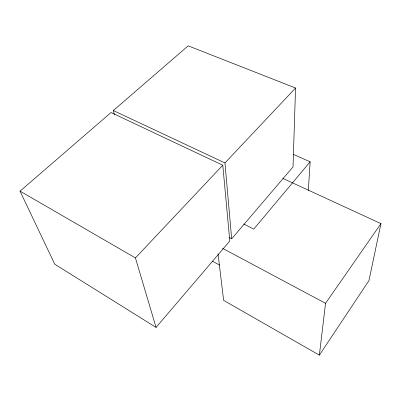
<?xml version="1.0" encoding="UTF-8"?>
<svg xmlns="http://www.w3.org/2000/svg" width="401" height="401" viewBox="0 0 401 401"><rect width="100%" height="100%" fill="white"/><g stroke="black" fill="none" stroke-linecap="round" stroke-linejoin="round"><path stroke-width="0.6" d="M114.43 114.781L113.323 110.546L188.194 45.844L295.557 88.019L293.011 166.916L231.668 238.811L229.447 237.648M308.354 190.44L310.133 161.788L293.602 154.505M218.064 254.018L223.623 300.354L319.361 355.156L325.542 303.316L380.95 223.623L282.805 178.38M380.95 223.623L368.975 280.57L319.361 355.156M310.133 161.788L253.773 229.096L243.773 224.019M156.059 327.416L229.808 240.986L222.786 165.237L111.042 112.516L20.05 191.147L54.736 264.189L156.059 327.416L135.433 257.933L20.05 191.147M135.433 257.933L222.786 165.237M231.668 238.811L224.956 162.941L295.557 88.019M113.323 110.546L224.956 162.941M222.53 248.314L325.542 303.316M212.46 261.191L219.558 265.081"/></g></svg>
